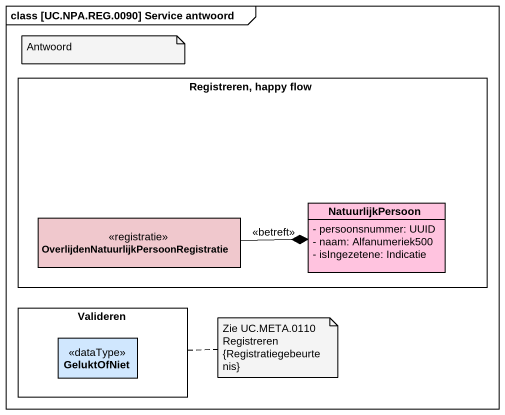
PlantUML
@startuml
mainframe class [UC.NPA.REG.0090] Service antwoord
hide circle
hide empty members
skinparam classAttributeIconSize 0
rectangle "Registreren, happy flow" as Registreren_happy_flow {
  class "OverlijdenNatuurlijkPersoonRegistratie" as OverlijdenNatuurlijkPersoonR <<registratie>> #F0C8CD
  class NatuurlijkPersoon #FFC3DF {
    - persoonsnummer: UUID
    - naam: Alfanumeriek500
    - isIngezetene: Indicatie
  }
}
rectangle Valideren {
  class GeluktOfNiet <<dataType>> #D0E7FE
}
OverlijdenNatuurlijkPersoonR -right-* NatuurlijkPersoon : <<betreft>>
note as N1
  Antwoord
end note
note right of Valideren : Zie UC.META.0110 Registreren {Registratiegebeurtenis}
@enduml
